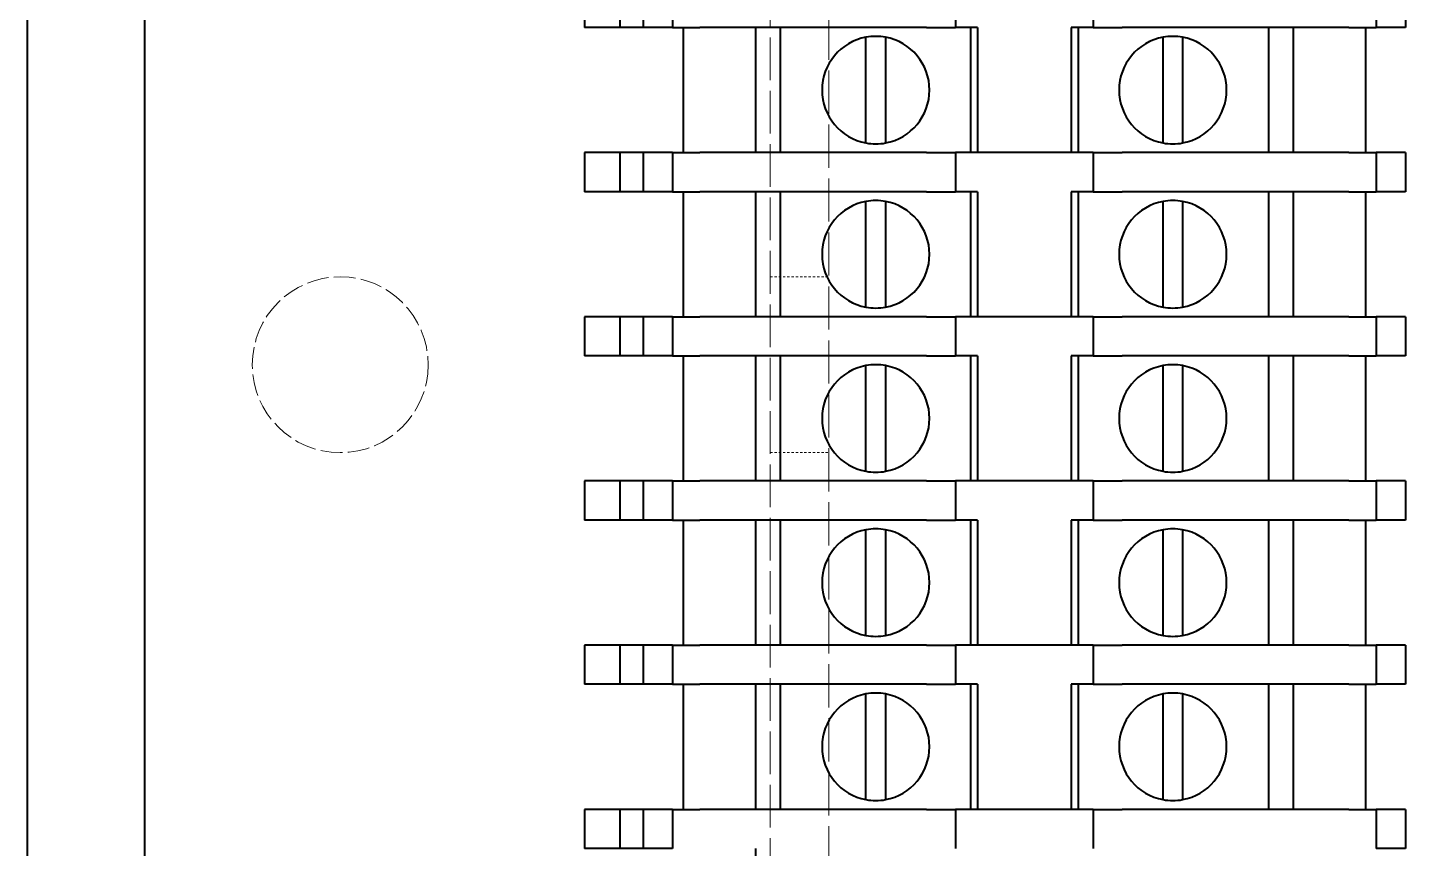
# Model space of a CAD drawing. Header units: inches. Extents: x 6934 to 18973, y 4254 to 7629.
# Drawn here: x 15371.5 to 15442, y 5455.1 to 5497.1 of the extents above; entities that cross this region are included whole.
import ezdxf

# ---------------------------------------------------------------- set-up
doc = ezdxf.new("R2010")
doc.units = ezdxf.units.IN
doc.header["$MEASUREMENT"] = 0
doc.linetypes.add('POWER SUPPLY CASE INLINER1$0$DASHED', pattern=[0.2067, 0.1654, -0.0413])
doc.layers.add('POWER SUPPLY CASE INLINER1$0$가려진 것(ISO)', color=2, linetype='POWER SUPPLY CASE INLINER1$0$DASHED', lineweight=18, true_color=0xffff00)
doc.layers.add('POWER SUPPLY CASE INLINER1$0$가시적인 것(ISO)', color=3, linetype='Continuous', lineweight=40, true_color=0x00ff00)

# ---------------------------------------------------------------- blocks, each defined once
blk = doc.blocks.new('POWER SUPPLY CASE INLINER1')
at = {"layer": 'POWER SUPPLY CASE INLINER1$0$가려진 것(ISO)', "ltscale": 13.215807}
blk.add_line((3601.087, 502.832), (3601.087, 1398.832), dxfattribs=at)
at = {"layer": 'POWER SUPPLY CASE INLINER1$0$가려진 것(ISO)', "ltscale": 13.359282}
blk.add_line((3604.087, 1155.832), (3604.087, 1398.832), dxfattribs=at)
at = {"layer": 'POWER SUPPLY CASE INLINER1$0$가려진 것(ISO)', "ltscale": 0.714161}
for p, q in [((3601.087, 1230.332), (3604.087, 1230.332)), ((3601.087, 1221.332), (3604.087, 1221.332))]:
    blk.add_line(p, q, dxfattribs=at)
at = {"layer": 'POWER SUPPLY CASE INLINER1$0$가려진 것(ISO)', "ltscale": 6.731654}
blk.add_circle((3579.087, 1225.832), 4.5, dxfattribs=at)
at = {"layer": 'POWER SUPPLY CASE INLINER1$0$가시적인 것(ISO)'}
for p, q in [((3563.087, 1005.832), (3563.087, 1345.182)), ((3569.087, 1005.832), (3569.087, 1345.182)), ((3591.587, 1245.082), (3591.587, 1243.082)), ((3593.387, 1245.082), (3593.387, 1243.082)), ((3594.587, 1245.082), (3594.587, 1243.082)), ((3596.087, 1245.082), (3596.087, 1243.082)), ((3610.564, 1245.082), (3610.564, 1243.082)), ((3617.61, 1245.082), (3617.61, 1243.082)), ((3632.087, 1245.082), (3632.087, 1243.082)), ((3633.587, 1245.082), (3633.587, 1243.082)), ((3593.387, 1243.082), (3591.587, 1243.082)), ((3594.587, 1243.082), (3593.387, 1243.082)), ((3596.087, 1243.082), (3594.587, 1243.082)), ((3596.087, 1243.082), (3597.487, 1243.082)), ((3596.629, 1243.082), (3596.629, 1236.682)), ((3609.087, 1243.082), (3597.487, 1243.082)), ((3600.337, 1243.082), (3600.337, 1236.682)), ((3601.587, 1243.082), (3601.587, 1236.682)), ((3609.087, 1243.082), (3610.564, 1243.082)), ((3611.687, 1243.082), (3610.564, 1243.082)), ((3611.337, 1243.082), (3611.337, 1236.682)), ((3611.687, 1243.082), (3611.687, 1236.682)), ((3616.487, 1243.082), (3616.487, 1236.682)), ((3617.61, 1243.082), (3616.487, 1243.082)), ((3616.837, 1243.082), (3616.837, 1236.682)), ((3617.61, 1243.082), (3619.087, 1243.082)), ((3630.687, 1243.082), (3619.087, 1243.082)), ((3626.587, 1243.082), (3626.587, 1236.682)), ((3627.837, 1243.082), (3627.837, 1236.682)), ((3630.687, 1243.082), (3632.087, 1243.082)), ((3631.546, 1243.082), (3631.546, 1236.682)), ((3633.587, 1243.082), (3632.087, 1243.082)), ((3605.987, 1238.736), (3605.987, 1241.028)), ((3606.987, 1241.028), (3606.987, 1238.736)), ((3621.187, 1238.736), (3621.187, 1241.028)), ((3622.187, 1241.028), (3622.187, 1238.736)), ((3593.387, 1236.682), (3591.587, 1236.682)), ((3591.587, 1236.682), (3591.587, 1234.682)), ((3594.587, 1236.682), (3593.387, 1236.682)), ((3593.387, 1236.682), (3593.387, 1234.682)), ((3596.087, 1236.682), (3594.587, 1236.682)), ((3594.587, 1236.682), (3594.587, 1234.682)), ((3596.087, 1236.682), (3597.487, 1236.682)), ((3596.087, 1236.682), (3596.087, 1234.682)), ((3609.087, 1236.682), (3597.487, 1236.682)), ((3609.087, 1236.682), (3610.564, 1236.682)), ((3617.61, 1236.682), (3610.564, 1236.682)), ((3610.564, 1236.682), (3610.564, 1234.682)), ((3616.487, 1236.682), (3611.687, 1236.682)), ((3617.61, 1236.682), (3619.087, 1236.682)), ((3617.61, 1236.682), (3617.61, 1234.682)), ((3630.687, 1236.682), (3619.087, 1236.682)), ((3630.687, 1236.682), (3632.087, 1236.682)), ((3633.587, 1236.682), (3632.087, 1236.682)), ((3632.087, 1236.682), (3632.087, 1234.682)), ((3633.587, 1236.682), (3633.587, 1234.682)), ((3593.387, 1234.682), (3591.587, 1234.682)), ((3594.587, 1234.682), (3593.387, 1234.682)), ((3596.087, 1234.682), (3594.587, 1234.682)), ((3596.087, 1234.682), (3597.487, 1234.682)), ((3596.629, 1234.682), (3596.629, 1228.282)), ((3609.087, 1234.682), (3597.487, 1234.682)), ((3600.337, 1234.682), (3600.337, 1228.282)), ((3601.587, 1234.682), (3601.587, 1228.282)), ((3609.087, 1234.682), (3610.564, 1234.682)), ((3611.687, 1234.682), (3610.564, 1234.682)), ((3611.337, 1234.682), (3611.337, 1228.282)), ((3611.687, 1234.682), (3611.687, 1228.282)), ((3616.487, 1234.682), (3616.487, 1228.282)), ((3617.61, 1234.682), (3616.487, 1234.682)), ((3616.837, 1234.682), (3616.837, 1228.282)), ((3617.61, 1234.682), (3619.087, 1234.682)), ((3630.687, 1234.682), (3619.087, 1234.682)), ((3626.587, 1234.682), (3626.587, 1228.282)), ((3627.837, 1234.682), (3627.837, 1228.282)), ((3630.687, 1234.682), (3632.087, 1234.682)), ((3631.546, 1234.682), (3631.546, 1228.282)), ((3633.587, 1234.682), (3632.087, 1234.682)), ((3605.987, 1230.336), (3605.987, 1232.628)), ((3606.987, 1232.628), (3606.987, 1230.336)), ((3621.187, 1230.336), (3621.187, 1232.628)), ((3622.187, 1232.628), (3622.187, 1230.336)), ((3593.387, 1228.282), (3591.587, 1228.282)), ((3591.587, 1228.282), (3591.587, 1226.282)), ((3594.587, 1228.282), (3593.387, 1228.282)), ((3593.387, 1228.282), (3593.387, 1226.282)), ((3596.087, 1228.282), (3594.587, 1228.282)), ((3594.587, 1228.282), (3594.587, 1226.282)), ((3596.087, 1228.282), (3597.487, 1228.282)), ((3596.087, 1228.282), (3596.087, 1226.282)), ((3609.087, 1228.282), (3597.487, 1228.282)), ((3609.087, 1228.282), (3610.564, 1228.282)), ((3617.61, 1228.282), (3610.564, 1228.282)), ((3610.564, 1228.282), (3610.564, 1226.282)), ((3616.487, 1228.282), (3611.687, 1228.282)), ((3617.61, 1228.282), (3619.087, 1228.282)), ((3617.61, 1228.282), (3617.61, 1226.282)), ((3630.687, 1228.282), (3619.087, 1228.282)), ((3630.687, 1228.282), (3632.087, 1228.282)), ((3633.587, 1228.282), (3632.087, 1228.282)), ((3632.087, 1228.282), (3632.087, 1226.282)), ((3633.587, 1228.282), (3633.587, 1226.282)), ((3593.387, 1226.282), (3591.587, 1226.282)), ((3594.587, 1226.282), (3593.387, 1226.282)), ((3596.087, 1226.282), (3594.587, 1226.282)), ((3596.087, 1226.282), (3597.487, 1226.282)), ((3596.629, 1226.282), (3596.629, 1219.882)), ((3609.087, 1226.282), (3597.487, 1226.282)), ((3600.337, 1226.282), (3600.337, 1219.882)), ((3601.587, 1226.282), (3601.587, 1219.882)), ((3609.087, 1226.282), (3610.564, 1226.282)), ((3611.687, 1226.282), (3610.564, 1226.282)), ((3611.337, 1226.282), (3611.337, 1219.882)), ((3611.687, 1226.282), (3611.687, 1219.882)), ((3616.487, 1226.282), (3616.487, 1219.882)), ((3617.61, 1226.282), (3616.487, 1226.282)), ((3616.837, 1226.282), (3616.837, 1219.882)), ((3617.61, 1226.282), (3619.087, 1226.282)), ((3630.687, 1226.282), (3619.087, 1226.282)), ((3626.587, 1226.282), (3626.587, 1219.882)), ((3627.837, 1226.282), (3627.837, 1219.882)), ((3630.687, 1226.282), (3632.087, 1226.282)), ((3631.546, 1226.282), (3631.546, 1219.882)), ((3633.587, 1226.282), (3632.087, 1226.282)), ((3605.987, 1221.936), (3605.987, 1224.228)), ((3606.987, 1224.228), (3606.987, 1221.936)), ((3621.187, 1221.936), (3621.187, 1224.228)), ((3622.187, 1224.228), (3622.187, 1221.936)), ((3593.387, 1219.882), (3591.587, 1219.882)), ((3591.587, 1219.882), (3591.587, 1217.882)), ((3594.587, 1219.882), (3593.387, 1219.882)), ((3593.387, 1219.882), (3593.387, 1217.882)), ((3596.087, 1219.882), (3594.587, 1219.882)), ((3594.587, 1219.882), (3594.587, 1217.882)), ((3596.087, 1219.882), (3597.487, 1219.882)), ((3596.087, 1219.882), (3596.087, 1217.882)), ((3609.087, 1219.882), (3597.487, 1219.882)), ((3609.087, 1219.882), (3610.564, 1219.882)), ((3617.61, 1219.882), (3610.564, 1219.882)), ((3610.564, 1219.882), (3610.564, 1217.882)), ((3616.487, 1219.882), (3611.687, 1219.882)), ((3617.61, 1219.882), (3619.087, 1219.882)), ((3617.61, 1219.882), (3617.61, 1217.882)), ((3630.687, 1219.882), (3619.087, 1219.882)), ((3630.687, 1219.882), (3632.087, 1219.882)), ((3633.587, 1219.882), (3632.087, 1219.882)), ((3632.087, 1219.882), (3632.087, 1217.882)), ((3633.587, 1219.882), (3633.587, 1217.882)), ((3593.387, 1217.882), (3591.587, 1217.882)), ((3594.587, 1217.882), (3593.387, 1217.882)), ((3596.087, 1217.882), (3594.587, 1217.882)), ((3596.087, 1217.882), (3597.487, 1217.882)), ((3596.629, 1217.882), (3596.629, 1211.482)), ((3609.087, 1217.882), (3597.487, 1217.882)), ((3600.337, 1217.882), (3600.337, 1211.482)), ((3601.587, 1217.882), (3601.587, 1211.482)), ((3609.087, 1217.882), (3610.564, 1217.882)), ((3611.687, 1217.882), (3610.564, 1217.882)), ((3611.337, 1217.882), (3611.337, 1211.482)), ((3611.687, 1217.882), (3611.687, 1211.482)), ((3616.487, 1217.882), (3616.487, 1211.482)), ((3617.61, 1217.882), (3616.487, 1217.882)), ((3616.837, 1217.882), (3616.837, 1211.482)), ((3617.61, 1217.882), (3619.087, 1217.882)), ((3630.687, 1217.882), (3619.087, 1217.882)), ((3626.587, 1217.882), (3626.587, 1211.482)), ((3627.837, 1217.882), (3627.837, 1211.482)), ((3630.687, 1217.882), (3632.087, 1217.882)), ((3631.546, 1217.882), (3631.546, 1211.482)), ((3633.587, 1217.882), (3632.087, 1217.882)), ((3605.987, 1213.536), (3605.987, 1215.828)), ((3606.987, 1215.828), (3606.987, 1213.536)), ((3621.187, 1213.536), (3621.187, 1215.828)), ((3622.187, 1215.828), (3622.187, 1213.536)), ((3593.387, 1211.482), (3591.587, 1211.482)), ((3591.587, 1211.482), (3591.587, 1209.482)), ((3594.587, 1211.482), (3593.387, 1211.482)), ((3593.387, 1211.482), (3593.387, 1209.482)), ((3596.087, 1211.482), (3594.587, 1211.482)), ((3594.587, 1211.482), (3594.587, 1209.482)), ((3596.087, 1211.482), (3597.487, 1211.482)), ((3596.087, 1211.482), (3596.087, 1209.482)), ((3609.087, 1211.482), (3597.487, 1211.482)), ((3609.087, 1211.482), (3610.564, 1211.482)), ((3617.61, 1211.482), (3610.564, 1211.482)), ((3610.564, 1211.482), (3610.564, 1209.482)), ((3616.487, 1211.482), (3611.687, 1211.482)), ((3617.61, 1211.482), (3619.087, 1211.482)), ((3617.61, 1211.482), (3617.61, 1209.482)), ((3630.687, 1211.482), (3619.087, 1211.482)), ((3630.687, 1211.482), (3632.087, 1211.482)), ((3633.587, 1211.482), (3632.087, 1211.482)), ((3632.087, 1211.482), (3632.087, 1209.482)), ((3633.587, 1211.482), (3633.587, 1209.482)), ((3593.387, 1209.482), (3591.587, 1209.482)), ((3594.587, 1209.482), (3593.387, 1209.482)), ((3596.087, 1209.482), (3594.587, 1209.482)), ((3596.087, 1209.482), (3597.487, 1209.482)), ((3596.629, 1209.482), (3596.629, 1203.082)), ((3609.087, 1209.482), (3597.487, 1209.482)), ((3600.337, 1209.482), (3600.337, 1203.082)), ((3601.587, 1209.482), (3601.587, 1203.082)), ((3609.087, 1209.482), (3610.564, 1209.482)), ((3611.687, 1209.482), (3610.564, 1209.482)), ((3611.337, 1209.482), (3611.337, 1203.082)), ((3611.687, 1209.482), (3611.687, 1203.082)), ((3616.487, 1209.482), (3616.487, 1203.082)), ((3617.61, 1209.482), (3616.487, 1209.482)), ((3616.837, 1209.482), (3616.837, 1203.082)), ((3617.61, 1209.482), (3619.087, 1209.482)), ((3630.687, 1209.482), (3619.087, 1209.482)), ((3626.587, 1209.482), (3626.587, 1203.082)), ((3627.837, 1209.482), (3627.837, 1203.082)), ((3630.687, 1209.482), (3632.087, 1209.482)), ((3631.546, 1209.482), (3631.546, 1203.082)), ((3633.587, 1209.482), (3632.087, 1209.482)), ((3605.987, 1205.136), (3605.987, 1207.428)), ((3606.987, 1207.428), (3606.987, 1205.136)), ((3621.187, 1205.136), (3621.187, 1207.428)), ((3622.187, 1207.428), (3622.187, 1205.136)), ((3593.387, 1203.082), (3591.587, 1203.082)), ((3591.587, 1203.082), (3591.587, 1201.082)), ((3594.587, 1203.082), (3593.387, 1203.082)), ((3593.387, 1203.082), (3593.387, 1201.082)), ((3596.087, 1203.082), (3594.587, 1203.082)), ((3594.587, 1203.082), (3594.587, 1201.082)), ((3596.087, 1203.082), (3597.487, 1203.082)), ((3596.087, 1203.082), (3596.087, 1201.082)), ((3609.087, 1203.082), (3597.487, 1203.082)), ((3609.087, 1203.082), (3610.564, 1203.082)), ((3617.61, 1203.082), (3610.564, 1203.082)), ((3610.564, 1203.082), (3610.564, 1201.082)), ((3616.487, 1203.082), (3611.687, 1203.082)), ((3617.61, 1203.082), (3619.087, 1203.082)), ((3617.61, 1203.082), (3617.61, 1201.082)), ((3630.687, 1203.082), (3619.087, 1203.082)), ((3630.687, 1203.082), (3632.087, 1203.082)), ((3633.587, 1203.082), (3632.087, 1203.082)), ((3632.087, 1203.082), (3632.087, 1201.082)), ((3633.587, 1203.082), (3633.587, 1201.082)), ((3593.387, 1201.082), (3591.587, 1201.082)), ((3594.587, 1201.082), (3593.387, 1201.082)), ((3596.087, 1201.082), (3594.587, 1201.082)), ((3600.337, 1201.082), (3600.337, 1194.682)), ((3633.587, 1201.082), (3632.087, 1201.082))]:
    blk.add_line(p, q, dxfattribs=at)
for centre, start, end in [((3606.487, 1239.882), 100.47568, 259.52432), ((3606.487, 1239.882), 79.52432, 100.47568), ((3606.487, 1239.882), 280.47568, 79.52432), ((3621.687, 1239.882), 100.47568, 259.52432), ((3621.687, 1239.882), 79.52432, 100.47568), ((3621.687, 1239.882), 280.47568, 79.52432), ((3606.487, 1239.882), 259.52432, 280.47568), ((3621.687, 1239.882), 259.52432, 280.47568), ((3606.487, 1231.482), 100.47568, 259.52432), ((3606.487, 1231.482), 79.52432, 100.47568), ((3606.487, 1231.482), 280.47568, 79.52432), ((3621.687, 1231.482), 100.47568, 259.52432), ((3621.687, 1231.482), 79.52432, 100.47568), ((3621.687, 1231.482), 280.47568, 79.52432), ((3606.487, 1231.482), 259.52432, 280.47568), ((3621.687, 1231.482), 259.52432, 280.47568), ((3606.487, 1223.082), 100.47568, 259.52432), ((3606.487, 1223.082), 79.52432, 100.47568), ((3606.487, 1223.082), 280.47568, 79.52432), ((3621.687, 1223.082), 100.47568, 259.52432), ((3621.687, 1223.082), 79.52432, 100.47568), ((3621.687, 1223.082), 280.47568, 79.52432), ((3606.487, 1223.082), 259.52432, 280.47568), ((3621.687, 1223.082), 259.52432, 280.47568), ((3606.487, 1214.682), 100.47568, 259.52432), ((3606.487, 1214.682), 79.52432, 100.47568), ((3606.487, 1214.682), 280.47568, 79.52432), ((3621.687, 1214.682), 100.47568, 259.52432), ((3621.687, 1214.682), 79.52432, 100.47568), ((3621.687, 1214.682), 280.47568, 79.52432), ((3606.487, 1214.682), 259.52432, 280.47568), ((3621.687, 1214.682), 259.52432, 280.47568), ((3606.487, 1206.282), 100.47568, 259.52432), ((3606.487, 1206.282), 79.52432, 100.47568), ((3606.487, 1206.282), 280.47568, 79.52432), ((3621.687, 1206.282), 100.47568, 259.52432), ((3621.687, 1206.282), 79.52432, 100.47568), ((3621.687, 1206.282), 280.47568, 79.52432), ((3606.487, 1206.282), 259.52432, 280.47568), ((3621.687, 1206.282), 259.52432, 280.47568)]:
    blk.add_arc(centre, 2.75, start, end, dxfattribs=at)
for points, knots in [([(3605.987, 1241.028), (3605.987, 1241.227), (3605.987, 1241.463), (3605.987, 1241.823), (3605.987, 1242.012), (3605.987, 1242.277), (3605.987, 1242.401), (3605.987, 1242.543), (3605.987, 1242.569), (3605.987, 1242.586)], [0.7826557, 0.7826557, 0.7826557, 0.7826557, 0.8426253, 0.8426253, 0.8991856, 0.8991856, 0.9546323, 0.9546323, 1.009615, 1.009615, 1.009615, 1.009615]), ([(3606.987, 1242.586), (3606.987, 1242.569), (3606.987, 1242.543), (3606.987, 1242.401), (3606.987, 1242.277), (3606.987, 1242.012), (3606.987, 1241.823), (3606.987, 1241.463), (3606.987, 1241.227), (3606.987, 1241.028)], [0.3365383, 0.3365383, 0.3365383, 0.3365383, 0.391521, 0.391521, 0.4469677, 0.4469677, 0.503528, 0.503528, 0.5634976, 0.5634976, 0.5634976, 0.5634976]), ([(3621.187, 1241.028), (3621.187, 1241.227), (3621.187, 1241.463), (3621.187, 1241.823), (3621.187, 1242.012), (3621.187, 1242.277), (3621.187, 1242.401), (3621.187, 1242.543), (3621.187, 1242.569), (3621.187, 1242.586)], [0.7826557, 0.7826557, 0.7826557, 0.7826557, 0.8426253, 0.8426253, 0.8991856, 0.8991856, 0.9546323, 0.9546323, 1.009615, 1.009615, 1.009615, 1.009615]), ([(3622.187, 1242.586), (3622.187, 1242.569), (3622.187, 1242.543), (3622.187, 1242.401), (3622.187, 1242.277), (3622.187, 1242.012), (3622.187, 1241.823), (3622.187, 1241.463), (3622.187, 1241.227), (3622.187, 1241.028)], [0.3365383, 0.3365383, 0.3365383, 0.3365383, 0.391521, 0.391521, 0.4469677, 0.4469677, 0.503528, 0.503528, 0.5634976, 0.5634976, 0.5634976, 0.5634976]), ([(3605.987, 1237.178), (3605.987, 1237.195), (3605.987, 1237.221), (3605.987, 1237.363), (3605.987, 1237.487), (3605.987, 1237.752), (3605.987, 1237.941), (3605.987, 1238.301), (3605.987, 1238.536), (3605.987, 1238.736)], [0.3365383, 0.3365383, 0.3365383, 0.3365383, 0.391521, 0.391521, 0.4469677, 0.4469677, 0.503528, 0.503528, 0.5634976, 0.5634976, 0.5634976, 0.5634976]), ([(3606.987, 1238.736), (3606.987, 1238.536), (3606.987, 1238.301), (3606.987, 1237.941), (3606.987, 1237.752), (3606.987, 1237.487), (3606.987, 1237.363), (3606.987, 1237.221), (3606.987, 1237.195), (3606.987, 1237.178)], [0.7826557, 0.7826557, 0.7826557, 0.7826557, 0.8426253, 0.8426253, 0.8991856, 0.8991856, 0.9546323, 0.9546323, 1.009615, 1.009615, 1.009615, 1.009615]), ([(3621.187, 1237.178), (3621.187, 1237.195), (3621.187, 1237.221), (3621.187, 1237.363), (3621.187, 1237.487), (3621.187, 1237.752), (3621.187, 1237.941), (3621.187, 1238.301), (3621.187, 1238.536), (3621.187, 1238.736)], [0.3365383, 0.3365383, 0.3365383, 0.3365383, 0.391521, 0.391521, 0.4469677, 0.4469677, 0.503528, 0.503528, 0.5634976, 0.5634976, 0.5634976, 0.5634976]), ([(3622.187, 1238.736), (3622.187, 1238.536), (3622.187, 1238.301), (3622.187, 1237.941), (3622.187, 1237.752), (3622.187, 1237.487), (3622.187, 1237.363), (3622.187, 1237.221), (3622.187, 1237.195), (3622.187, 1237.178)], [0.7826557, 0.7826557, 0.7826557, 0.7826557, 0.8426253, 0.8426253, 0.8991856, 0.8991856, 0.9546323, 0.9546323, 1.009615, 1.009615, 1.009615, 1.009615]), ([(3605.987, 1232.628), (3605.987, 1232.827), (3605.987, 1233.063), (3605.987, 1233.423), (3605.987, 1233.612), (3605.987, 1233.877), (3605.987, 1234.001), (3605.987, 1234.143), (3605.987, 1234.169), (3605.987, 1234.186)], [0.7826557, 0.7826557, 0.7826557, 0.7826557, 0.8426253, 0.8426253, 0.8991856, 0.8991856, 0.9546323, 0.9546323, 1.009615, 1.009615, 1.009615, 1.009615]), ([(3606.987, 1234.186), (3606.987, 1234.169), (3606.987, 1234.143), (3606.987, 1234.001), (3606.987, 1233.877), (3606.987, 1233.612), (3606.987, 1233.423), (3606.987, 1233.063), (3606.987, 1232.827), (3606.987, 1232.628)], [0.3365383, 0.3365383, 0.3365383, 0.3365383, 0.391521, 0.391521, 0.4469677, 0.4469677, 0.503528, 0.503528, 0.5634976, 0.5634976, 0.5634976, 0.5634976]), ([(3621.187, 1232.628), (3621.187, 1232.827), (3621.187, 1233.063), (3621.187, 1233.423), (3621.187, 1233.612), (3621.187, 1233.877), (3621.187, 1234.001), (3621.187, 1234.143), (3621.187, 1234.169), (3621.187, 1234.186)], [0.7826557, 0.7826557, 0.7826557, 0.7826557, 0.8426253, 0.8426253, 0.8991856, 0.8991856, 0.9546323, 0.9546323, 1.009615, 1.009615, 1.009615, 1.009615]), ([(3622.187, 1234.186), (3622.187, 1234.169), (3622.187, 1234.143), (3622.187, 1234.001), (3622.187, 1233.877), (3622.187, 1233.612), (3622.187, 1233.423), (3622.187, 1233.063), (3622.187, 1232.827), (3622.187, 1232.628)], [0.3365383, 0.3365383, 0.3365383, 0.3365383, 0.391521, 0.391521, 0.4469677, 0.4469677, 0.503528, 0.503528, 0.5634976, 0.5634976, 0.5634976, 0.5634976]), ([(3605.987, 1228.778), (3605.987, 1228.795), (3605.987, 1228.821), (3605.987, 1228.963), (3605.987, 1229.087), (3605.987, 1229.352), (3605.987, 1229.541), (3605.987, 1229.901), (3605.987, 1230.136), (3605.987, 1230.336)], [0.3365383, 0.3365383, 0.3365383, 0.3365383, 0.391521, 0.391521, 0.4469677, 0.4469677, 0.503528, 0.503528, 0.5634976, 0.5634976, 0.5634976, 0.5634976]), ([(3606.987, 1230.336), (3606.987, 1230.136), (3606.987, 1229.901), (3606.987, 1229.541), (3606.987, 1229.352), (3606.987, 1229.087), (3606.987, 1228.963), (3606.987, 1228.821), (3606.987, 1228.795), (3606.987, 1228.778)], [0.7826557, 0.7826557, 0.7826557, 0.7826557, 0.8426253, 0.8426253, 0.8991856, 0.8991856, 0.9546323, 0.9546323, 1.009615, 1.009615, 1.009615, 1.009615]), ([(3621.187, 1228.778), (3621.187, 1228.795), (3621.187, 1228.821), (3621.187, 1228.963), (3621.187, 1229.087), (3621.187, 1229.352), (3621.187, 1229.541), (3621.187, 1229.901), (3621.187, 1230.136), (3621.187, 1230.336)], [0.3365383, 0.3365383, 0.3365383, 0.3365383, 0.391521, 0.391521, 0.4469677, 0.4469677, 0.503528, 0.503528, 0.5634976, 0.5634976, 0.5634976, 0.5634976]), ([(3622.187, 1230.336), (3622.187, 1230.136), (3622.187, 1229.901), (3622.187, 1229.541), (3622.187, 1229.352), (3622.187, 1229.087), (3622.187, 1228.963), (3622.187, 1228.821), (3622.187, 1228.795), (3622.187, 1228.778)], [0.7826557, 0.7826557, 0.7826557, 0.7826557, 0.8426253, 0.8426253, 0.8991856, 0.8991856, 0.9546323, 0.9546323, 1.009615, 1.009615, 1.009615, 1.009615]), ([(3605.987, 1224.228), (3605.987, 1224.427), (3605.987, 1224.663), (3605.987, 1225.023), (3605.987, 1225.212), (3605.987, 1225.477), (3605.987, 1225.601), (3605.987, 1225.743), (3605.987, 1225.769), (3605.987, 1225.786)], [0.7826557, 0.7826557, 0.7826557, 0.7826557, 0.8426253, 0.8426253, 0.8991856, 0.8991856, 0.9546323, 0.9546323, 1.009615, 1.009615, 1.009615, 1.009615]), ([(3606.987, 1225.786), (3606.987, 1225.769), (3606.987, 1225.743), (3606.987, 1225.601), (3606.987, 1225.477), (3606.987, 1225.212), (3606.987, 1225.023), (3606.987, 1224.663), (3606.987, 1224.427), (3606.987, 1224.228)], [0.3365383, 0.3365383, 0.3365383, 0.3365383, 0.391521, 0.391521, 0.4469677, 0.4469677, 0.503528, 0.503528, 0.5634976, 0.5634976, 0.5634976, 0.5634976]), ([(3621.187, 1224.228), (3621.187, 1224.427), (3621.187, 1224.663), (3621.187, 1225.023), (3621.187, 1225.212), (3621.187, 1225.477), (3621.187, 1225.601), (3621.187, 1225.743), (3621.187, 1225.769), (3621.187, 1225.786)], [0.7826557, 0.7826557, 0.7826557, 0.7826557, 0.8426253, 0.8426253, 0.8991856, 0.8991856, 0.9546323, 0.9546323, 1.009615, 1.009615, 1.009615, 1.009615]), ([(3622.187, 1225.786), (3622.187, 1225.769), (3622.187, 1225.743), (3622.187, 1225.601), (3622.187, 1225.477), (3622.187, 1225.212), (3622.187, 1225.023), (3622.187, 1224.663), (3622.187, 1224.427), (3622.187, 1224.228)], [0.3365383, 0.3365383, 0.3365383, 0.3365383, 0.391521, 0.391521, 0.4469677, 0.4469677, 0.503528, 0.503528, 0.5634976, 0.5634976, 0.5634976, 0.5634976]), ([(3605.987, 1220.378), (3605.987, 1220.395), (3605.987, 1220.421), (3605.987, 1220.563), (3605.987, 1220.687), (3605.987, 1220.952), (3605.987, 1221.141), (3605.987, 1221.501), (3605.987, 1221.736), (3605.987, 1221.936)], [0.3365383, 0.3365383, 0.3365383, 0.3365383, 0.391521, 0.391521, 0.4469677, 0.4469677, 0.503528, 0.503528, 0.5634976, 0.5634976, 0.5634976, 0.5634976]), ([(3606.987, 1221.936), (3606.987, 1221.736), (3606.987, 1221.501), (3606.987, 1221.141), (3606.987, 1220.952), (3606.987, 1220.687), (3606.987, 1220.563), (3606.987, 1220.421), (3606.987, 1220.395), (3606.987, 1220.378)], [0.7826557, 0.7826557, 0.7826557, 0.7826557, 0.8426253, 0.8426253, 0.8991856, 0.8991856, 0.9546323, 0.9546323, 1.009615, 1.009615, 1.009615, 1.009615]), ([(3621.187, 1220.378), (3621.187, 1220.395), (3621.187, 1220.421), (3621.187, 1220.563), (3621.187, 1220.687), (3621.187, 1220.952), (3621.187, 1221.141), (3621.187, 1221.501), (3621.187, 1221.736), (3621.187, 1221.936)], [0.3365383, 0.3365383, 0.3365383, 0.3365383, 0.391521, 0.391521, 0.4469677, 0.4469677, 0.503528, 0.503528, 0.5634976, 0.5634976, 0.5634976, 0.5634976]), ([(3622.187, 1221.936), (3622.187, 1221.736), (3622.187, 1221.501), (3622.187, 1221.141), (3622.187, 1220.952), (3622.187, 1220.687), (3622.187, 1220.563), (3622.187, 1220.421), (3622.187, 1220.395), (3622.187, 1220.378)], [0.7826557, 0.7826557, 0.7826557, 0.7826557, 0.8426253, 0.8426253, 0.8991856, 0.8991856, 0.9546323, 0.9546323, 1.009615, 1.009615, 1.009615, 1.009615]), ([(3605.987, 1215.828), (3605.987, 1216.027), (3605.987, 1216.263), (3605.987, 1216.623), (3605.987, 1216.812), (3605.987, 1217.077), (3605.987, 1217.201), (3605.987, 1217.343), (3605.987, 1217.369), (3605.987, 1217.386)], [0.7826557, 0.7826557, 0.7826557, 0.7826557, 0.8426253, 0.8426253, 0.8991856, 0.8991856, 0.9546323, 0.9546323, 1.009615, 1.009615, 1.009615, 1.009615]), ([(3606.987, 1217.386), (3606.987, 1217.369), (3606.987, 1217.343), (3606.987, 1217.201), (3606.987, 1217.077), (3606.987, 1216.812), (3606.987, 1216.623), (3606.987, 1216.263), (3606.987, 1216.027), (3606.987, 1215.828)], [0.3365383, 0.3365383, 0.3365383, 0.3365383, 0.391521, 0.391521, 0.4469677, 0.4469677, 0.503528, 0.503528, 0.5634976, 0.5634976, 0.5634976, 0.5634976]), ([(3621.187, 1215.828), (3621.187, 1216.027), (3621.187, 1216.263), (3621.187, 1216.623), (3621.187, 1216.812), (3621.187, 1217.077), (3621.187, 1217.201), (3621.187, 1217.343), (3621.187, 1217.369), (3621.187, 1217.386)], [0.7826557, 0.7826557, 0.7826557, 0.7826557, 0.8426253, 0.8426253, 0.8991856, 0.8991856, 0.9546323, 0.9546323, 1.009615, 1.009615, 1.009615, 1.009615]), ([(3622.187, 1217.386), (3622.187, 1217.369), (3622.187, 1217.343), (3622.187, 1217.201), (3622.187, 1217.077), (3622.187, 1216.812), (3622.187, 1216.623), (3622.187, 1216.263), (3622.187, 1216.027), (3622.187, 1215.828)], [0.3365383, 0.3365383, 0.3365383, 0.3365383, 0.391521, 0.391521, 0.4469677, 0.4469677, 0.503528, 0.503528, 0.5634976, 0.5634976, 0.5634976, 0.5634976]), ([(3605.987, 1211.978), (3605.987, 1211.995), (3605.987, 1212.021), (3605.987, 1212.163), (3605.987, 1212.287), (3605.987, 1212.552), (3605.987, 1212.741), (3605.987, 1213.101), (3605.987, 1213.336), (3605.987, 1213.536)], [0.3365383, 0.3365383, 0.3365383, 0.3365383, 0.391521, 0.391521, 0.4469677, 0.4469677, 0.503528, 0.503528, 0.5634976, 0.5634976, 0.5634976, 0.5634976]), ([(3606.987, 1213.536), (3606.987, 1213.336), (3606.987, 1213.101), (3606.987, 1212.741), (3606.987, 1212.552), (3606.987, 1212.287), (3606.987, 1212.163), (3606.987, 1212.021), (3606.987, 1211.995), (3606.987, 1211.978)], [0.7826557, 0.7826557, 0.7826557, 0.7826557, 0.8426253, 0.8426253, 0.8991856, 0.8991856, 0.9546323, 0.9546323, 1.009615, 1.009615, 1.009615, 1.009615]), ([(3621.187, 1211.978), (3621.187, 1211.995), (3621.187, 1212.021), (3621.187, 1212.163), (3621.187, 1212.287), (3621.187, 1212.552), (3621.187, 1212.741), (3621.187, 1213.101), (3621.187, 1213.336), (3621.187, 1213.536)], [0.3365383, 0.3365383, 0.3365383, 0.3365383, 0.391521, 0.391521, 0.4469677, 0.4469677, 0.503528, 0.503528, 0.5634976, 0.5634976, 0.5634976, 0.5634976]), ([(3622.187, 1213.536), (3622.187, 1213.336), (3622.187, 1213.101), (3622.187, 1212.741), (3622.187, 1212.552), (3622.187, 1212.287), (3622.187, 1212.163), (3622.187, 1212.021), (3622.187, 1211.995), (3622.187, 1211.978)], [0.7826557, 0.7826557, 0.7826557, 0.7826557, 0.8426253, 0.8426253, 0.8991856, 0.8991856, 0.9546323, 0.9546323, 1.009615, 1.009615, 1.009615, 1.009615]), ([(3605.987, 1207.428), (3605.987, 1207.627), (3605.987, 1207.863), (3605.987, 1208.223), (3605.987, 1208.412), (3605.987, 1208.677), (3605.987, 1208.801), (3605.987, 1208.943), (3605.987, 1208.969), (3605.987, 1208.986)], [0.7826557, 0.7826557, 0.7826557, 0.7826557, 0.8426253, 0.8426253, 0.8991856, 0.8991856, 0.9546323, 0.9546323, 1.009615, 1.009615, 1.009615, 1.009615]), ([(3606.987, 1208.986), (3606.987, 1208.969), (3606.987, 1208.943), (3606.987, 1208.801), (3606.987, 1208.677), (3606.987, 1208.412), (3606.987, 1208.223), (3606.987, 1207.863), (3606.987, 1207.627), (3606.987, 1207.428)], [0.3365383, 0.3365383, 0.3365383, 0.3365383, 0.391521, 0.391521, 0.4469677, 0.4469677, 0.503528, 0.503528, 0.5634976, 0.5634976, 0.5634976, 0.5634976]), ([(3621.187, 1207.428), (3621.187, 1207.627), (3621.187, 1207.863), (3621.187, 1208.223), (3621.187, 1208.412), (3621.187, 1208.677), (3621.187, 1208.801), (3621.187, 1208.943), (3621.187, 1208.969), (3621.187, 1208.986)], [0.7826557, 0.7826557, 0.7826557, 0.7826557, 0.8426253, 0.8426253, 0.8991856, 0.8991856, 0.9546323, 0.9546323, 1.009615, 1.009615, 1.009615, 1.009615]), ([(3622.187, 1208.986), (3622.187, 1208.969), (3622.187, 1208.943), (3622.187, 1208.801), (3622.187, 1208.677), (3622.187, 1208.412), (3622.187, 1208.223), (3622.187, 1207.863), (3622.187, 1207.627), (3622.187, 1207.428)], [0.3365383, 0.3365383, 0.3365383, 0.3365383, 0.391521, 0.391521, 0.4469677, 0.4469677, 0.503528, 0.503528, 0.5634976, 0.5634976, 0.5634976, 0.5634976]), ([(3605.987, 1203.578), (3605.987, 1203.595), (3605.987, 1203.621), (3605.987, 1203.763), (3605.987, 1203.887), (3605.987, 1204.152), (3605.987, 1204.341), (3605.987, 1204.701), (3605.987, 1204.936), (3605.987, 1205.136)], [0.3365383, 0.3365383, 0.3365383, 0.3365383, 0.391521, 0.391521, 0.4469677, 0.4469677, 0.503528, 0.503528, 0.5634976, 0.5634976, 0.5634976, 0.5634976]), ([(3606.987, 1205.136), (3606.987, 1204.936), (3606.987, 1204.701), (3606.987, 1204.341), (3606.987, 1204.152), (3606.987, 1203.887), (3606.987, 1203.763), (3606.987, 1203.621), (3606.987, 1203.595), (3606.987, 1203.578)], [0.7826557, 0.7826557, 0.7826557, 0.7826557, 0.8426253, 0.8426253, 0.8991856, 0.8991856, 0.9546323, 0.9546323, 1.009615, 1.009615, 1.009615, 1.009615]), ([(3621.187, 1203.578), (3621.187, 1203.595), (3621.187, 1203.621), (3621.187, 1203.763), (3621.187, 1203.887), (3621.187, 1204.152), (3621.187, 1204.341), (3621.187, 1204.701), (3621.187, 1204.936), (3621.187, 1205.136)], [0.3365383, 0.3365383, 0.3365383, 0.3365383, 0.391521, 0.391521, 0.4469677, 0.4469677, 0.503528, 0.503528, 0.5634976, 0.5634976, 0.5634976, 0.5634976]), ([(3622.187, 1205.136), (3622.187, 1204.936), (3622.187, 1204.701), (3622.187, 1204.341), (3622.187, 1204.152), (3622.187, 1203.887), (3622.187, 1203.763), (3622.187, 1203.621), (3622.187, 1203.595), (3622.187, 1203.578)], [0.7826557, 0.7826557, 0.7826557, 0.7826557, 0.8426253, 0.8426253, 0.8991856, 0.8991856, 0.9546323, 0.9546323, 1.009615, 1.009615, 1.009615, 1.009615])]:
    blk.add_open_spline(points, degree=3, knots=knots, dxfattribs=at)

msp = doc.modelspace()

# ---------------------------------------------------------------- block references
msp.add_blockref('POWER SUPPLY CASE INLINER1', (11808.399, 4254.001))

doc.saveas('drawing.dxf')
